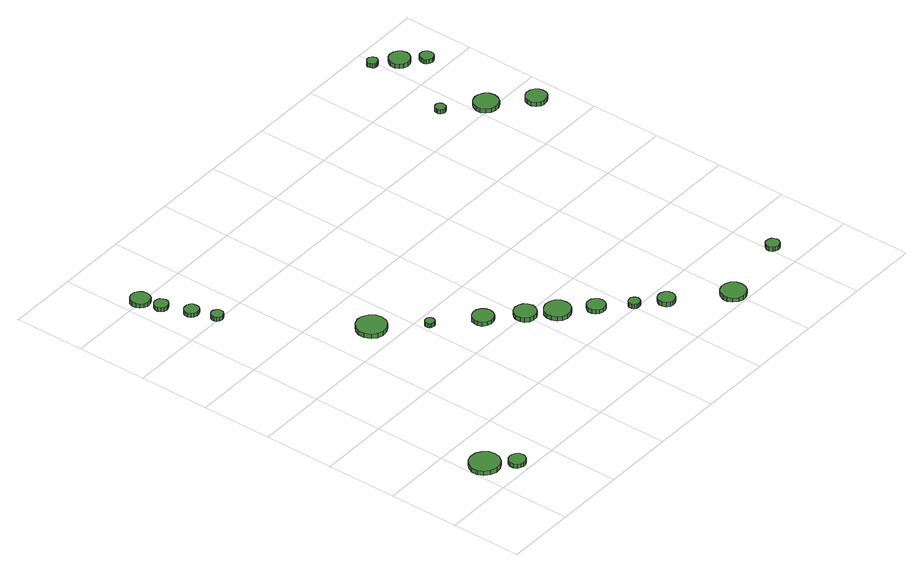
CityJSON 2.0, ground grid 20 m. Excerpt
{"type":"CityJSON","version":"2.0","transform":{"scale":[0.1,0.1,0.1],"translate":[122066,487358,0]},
"CityObjects":{
"tree1":{"type":"SolitaryVegetationObject","attributes":{"function":"something"},"geometry":[{"type":"MultiSurface","lod":"1","boundaries":[[[0,1,2,3,4,5,6,7,8,9,10,11,12,13,14]],[[15,16,17,18,19,20,21,22,23,24,25,26,27,28,29]],[[0,29,28,1]],[[1,28,27,2]],[[2,27,26,3]],[[3,26,25,4]],[[4,25,24,5]],[[5,24,23,6]],[[6,23,22,7]],[[7,22,21,8]],[[8,21,20,9]],[[9,20,19,10]],[[10,19,18,11]],[[11,18,17,12]],[[12,17,16,13]],[[13,16,15,14]],[[14,15,29,0]]]}]},
"tree2":{"type":"SolitaryVegetationObject","attributes":{"function":"something"},"geometry":[{"type":"MultiSurface","lod":"1","boundaries":[[[30,31,32,33,34,35,36,37,38,39,40,41,42,43,44]],[[45,46,47,48,49,50,51,52,53,54,55,56,57,58,59]],[[30,59,58,31]],[[31,58,57,32]],[[32,57,56,33]],[[33,56,55,34]],[[34,55,54,35]],[[35,54,53,36]],[[36,53,52,37]],[[37,52,51,38]],[[38,51,50,39]],[[39,50,49,40]],[[40,49,48,41]],[[41,48,47,42]],[[42,47,46,43]],[[43,46,45,44]],[[44,45,59,30]]]}]},
"tree3":{"type":"SolitaryVegetationObject","attributes":{"function":"something"},"geometry":[{"type":"MultiSurface","lod":"1","boundaries":[[[60,61,62,63,64,65,66,67,68,69,70,71,72,73,74]],[[75,76,77,78,79,80,81,82,83,84,85,86,87,88,89]],[[60,89,88,61]],[[61,88,87,62]],[[62,87,86,63]],[[63,86,85,64]],[[64,85,84,65]],[[65,84,83,66]],[[66,83,82,67]],[[67,82,81,68]],[[68,81,80,69]],[[69,80,79,70]],[[70,79,78,71]],[[71,78,77,72]],[[72,77,76,73]],[[73,76,75,74]],[[74,75,89,60]]]}]},
"tree4":{"type":"SolitaryVegetationObject","attributes":{"function":"something"},"geometry":[{"type":"MultiSurface","lod":"1","boundaries":[[[90,91,92,93,94,95,96,97,98,99,100,101,102,103,104]],[[105,106,107,108,109,110,111,112,113,114,115,116,117,118,119]],[[90,119,118,91]],[[91,118,117,92]],[[92,117,116,93]],[[93,116,115,94]],[[94,115,114,95]],[[95,114,113,96]],[[96,113,112,97]],[[97,112,111,98]],[[98,111,110,99]],[[99,110,109,100]],[[100,109,108,101]],[[101,108,107,102]],[[102,107,106,103]],[[103,106,105,104]],[[104,105,119,90]]]}]},
"tree5":{"type":"SolitaryVegetationObject","attributes":{"function":"something"},"geometry":[{"type":"MultiSurface","lod":"1","boundaries":[[[120,121,122,123,124,125,126,127,128,129,130,131,132,133,134]],[[135,136,137,138,139,140,141,142,143,144,145,146,147,148,149]],[[120,149,148,121]],[[121,148,147,122]],[[122,147,146,123]],[[123,146,145,124]],[[124,145,144,125]],[[125,144,143,126]],[[126,143,142,127]],[[127,142,141,128]],[[128,141,140,129]],[[129,140,139,130]],[[130,139,138,131]],[[131,138,137,132]],[[132,137,136,133]],[[133,136,135,134]],[[134,135,149,120]]]}]},
"tree6":{"type":"SolitaryVegetationObject","attributes":{"function":"something"},"geometry":[{"type":"MultiSurface","lod":"1","boundaries":[[[150,151,152,153,154,155,156,157,158,159,160,161,162,163,164]],[[165,166,167,168,169,170,171,172,173,174,175,176,177,178,179]],[[150,179,178,151]],[[151,178,177,152]],[[152,177,176,153]],[[153,176,175,154]],[[154,175,174,155]],[[155,174,173,156]],[[156,173,172,157]],[[157,172,171,158]],[[158,171,170,159]],[[159,170,169,160]],[[160,169,168,161]],[[161,168,167,162]],[[162,167,166,163]],[[163,166,165,164]],[[164,165,179,150]]]}]},
"tree7":{"type":"SolitaryVegetationObject","attributes":{"function":"something"},"geometry":[{"type":"MultiSurface","lod":"1","boundaries":[[[180,181,182,183,184,185,186,187,188,189,190,191,192,193,194]],[[195,196,197,198,199,200,201,202,203,204,205,206,207,208,209]],[[180,209,208,181]],[[181,208,207,182]],[[182,207,206,183]],[[183,206,205,184]],[[184,205,204,185]],[[185,204,203,186]],[[186,203,202,187]],[[187,202,201,188]],[[188,201,200,189]],[[189,200,199,190]],[[190,199,198,191]],[[191,198,197,192]],[[192,197,196,193]],[[193,196,195,194]],[[194,195,209,180]]]}]},
"tree8":{"type":"SolitaryVegetationObject","attributes":{"function":"something"},"geometry":[{"type":"MultiSurface","lod":"1","boundaries":[[[210,211,212,213,214,215,216,217,218,219,220,221,222,223,224]],[[225,226,227,228,229,230,231,232,233,234,235,236,237,238,239]],[[210,239,238,211]],[[211,238,237,212]],[[212,237,236,213]],[[213,236,235,214]],[[214,235,234,215]],[[215,234,233,216]],[[216,233,232,217]],[[217,232,231,218]],[[218,231,230,219]],[[219,230,229,220]],[[220,229,228,221]],[[221,228,227,222]],[[222,227,226,223]],[[223,226,225,224]],[[224,225,239,210]]]}]},
"tree9":{"type":"SolitaryVegetationObject","attributes":{"function":"something"},"geometry":[{"type":"MultiSurface","lod":"1","boundaries":[[[240,241,242,243,244,245,246,247,248,249,250,251,252,253,254]],[[255,256,257,258,259,260,261,262,263,264,265,266,267,268,269]],[[240,269,268,241]],[[241,268,267,242]],[[242,267,266,243]],[[243,266,265,244]],[[244,265,264,245]],[[245,264,263,246]],[[246,263,262,247]],[[247,262,261,248]],[[248,261,260,249]],[[249,260,259,250]],[[250,259,258,251]],[[251,258,257,252]],[[252,257,256,253]],[[253,256,255,254]],[[254,255,269,240]]]}]},
"tree10":{"type":"SolitaryVegetationObject","attributes":{"function":"something"},"geometry":[{"type":"MultiSurface","lod":"1","boundaries":[[[270,271,272,273,274,275,276,277,278,279,280,281,282,283,284]],[[285,286,287,288,289,290,291,292,293,294,295,296,297,298,299]],[[270,299,298,271]],[[271,298,297,272]],[[272,297,296,273]],[[273,296,295,274]],[[274,295,294,275]],[[275,294,293,276]],[[276,293,292,277]],[[277,292,291,278]],[[278,291,290,279]],[[279,290,289,280]],[[280,289,288,281]],[[281,288,287,282]],[[282,287,286,283]],[[283,286,285,284]],[[284,285,299,270]]]}]},
"tree11":{"type":"SolitaryVegetationObject","attributes":{"function":"something"},"geometry":[{"type":"MultiSurface","lod":"1","boundaries":[[[300,301,302,303,304,305,306,307,308,309,310,311,312,313,314]],[[315,316,317,318,319,320,321,322,323,324,325,326,327,328,329]],[[300,329,328,301]],[[301,328,327,302]],[[302,327,326,303]],[[303,326,325,304]],[[304,325,324,305]],[[305,324,323,306]],[[306,323,322,307]],[[307,322,321,308]],[[308,321,320,309]],[[309,320,319,310]],[[310,319,318,311]],[[311,318,317,312]],[[312,317,316,313]],[[313,316,315,314]],[[314,315,329,300]]]}]},
"tree12":{"type":"SolitaryVegetationObject","attributes":{"function":"something"},"geometry":[{"type":"MultiSurface","lod":"1","boundaries":[[[330,331,332,333,334,335,336,337,338,339,340,341,342,343,344]],[[345,346,347,348,349,350,351,352,353,354,355,356,357,358,359]],[[330,359,358,331]],[[331,358,357,332]],[[332,357,356,333]],[[333,356,355,334]],[[334,355,354,335]],[[335,354,353,336]],[[336,353,352,337]],[[337,352,351,338]],[[338,351,350,339]],[[339,350,349,340]],[[340,349,348,341]],[[341,348,347,342]],[[342,347,346,343]],[[343,346,345,344]],[[344,345,359,330]]]}]},
"tree13":{"type":"SolitaryVegetationObject","attributes":{"function":"something"},"geometry":[{"type":"MultiSurface","lod":"1","boundaries":[[[360,361,362,363,364,365,366,367,368,369,370,371,372,373,374]],[[375,376,377,378,379,380,381,382,383,384,385,386,387,388,389]],[[360,389,388,361]],[[361,388,387,362]],[[362,387,386,363]],[[363,386,385,364]],[[364,385,384,365]],[[365,384,383,366]],[[366,383,382,367]],[[367,382,381,368]],[[368,381,380,369]],[[369,380,379,370]],[[370,379,378,371]],[[371,378,377,372]],[[372,377,376,373]],[[373,376,375,374]],[[374,375,389,360]]]}]},
"tree14":{"type":"SolitaryVegetationObject","attributes":{"function":"something"},"geometry":[{"type":"MultiSurface","lod":"1","boundaries":[[[390,391,392,393,394,395,396,397,398,399,400,401,402,403,404]],[[405,406,407,408,409,410,411,412,413,414,415,416,417,418,419]],[[390,419,418,391]],[[391,418,417,392]],[[392,417,416,393]],[[393,416,415,394]],[[394,415,414,395]],[[395,414,413,396]],[[396,413,412,397]],[[397,412,411,398]],[[398,411,410,399]],[[399,410,409,400]],[[400,409,408,401]],[[401,408,407,402]],[[402,407,406,403]],[[403,406,405,404]],[[404,405,419,390]]]}]},
"tree15":{"type":"SolitaryVegetationObject","attributes":{"function":"something"},"geometry":[{"type":"MultiSurface","lod":"1","boundaries":[[[420,421,422,423,424,425,426,427,428,429,430,431,432,433,434]],[[435,436,437,438,439,440,441,442,443,444,445,446,447,448,449]],[[420,449,448,421]],[[421,448,447,422]],[[422,447,446,423]],[[423,446,445,424]],[[424,445,444,425]],[[425,444,443,426]],[[426,443,442,427]],[[427,442,441,428]],[[428,441,440,429]],[[429,440,439,430]],[[430,439,438,431]],[[431,438,437,432]],[[432,437,436,433]],[[433,436,435,434]],[[434,435,449,420]]]}]},
"tree16":{"type":"SolitaryVegetationObject","attributes":{"function":"something"},"geometry":[{"type":"MultiSurface","lod":"1","boundaries":[[[450,451,452,453,454,455,456,457,458,459,460,461,462,463,464]],[[465,466,467,468,469,470,471,472,473,474,475,476,477,478,479]],[[450,479,478,451]],[[451,478,477,452]],[[452,477,476,453]],[[453,476,475,454]],[[454,475,474,455]],[[455,474,473,456]],[[456,473,472,457]],[[457,472,471,458]],[[458,471,470,459]],[[459,470,469,460]],[[460,469,468,461]],[[461,468,467,462]],[[462,467,466,463]],[[463,466,465,464]],[[464,465,479,450]]]}]},
"tree17":{"type":"SolitaryVegetationObject","attributes":{"function":"something"},"geometry":[{"type":"MultiSurface","lod":"1","boundaries":[[[480,481,482,483,484,485,486,487,488,489,490,491,492,493,494]],[[495,496,497,498,499,500,501,502,503,504,505,506,507,508,509]],[[480,509,508,481]],[[481,508,507,482]],[[482,507,506,483]],[[483,506,505,484]],[[484,505,504,485]],[[485,504,503,486]],[[486,503,502,487]],[[487,502,501,488]],[[488,501,500,489]],[[489,500,499,490]],[[490,499,498,491]],[[491,498,497,492]],[[492,497,496,493]],[[493,496,495,494]],[[494,495,509,480]]]}]},
"tree18":{"type":"SolitaryVegetationObject","attributes":{"function":"something"},"geometry":[{"type":"MultiSurface","lod":"1","boundaries":[[[510,511,512,513,514,515,516,517,518,519,520,521,522,523,524]],[[525,526,527,528,529,530,531,532,533,534,535,536,537,538,539]],[[510,539,538,511]],[[511,538,537,512]],[[512,537,536,513]],[[513,536,535,514]],[[514,535,534,515]],[[515,534,533,516]],[[516,533,532,517]],[[517,532,531,518]],[[518,531,530,519]],[[519,530,529,520]],[[520,529,528,521]],[[521,528,527,522]],[[522,527,526,523]],[[523,526,525,524]],[[524,525,539,510]]]}]},
"tree19":{"type":"SolitaryVegetationObject","attributes":{"function":"something"},"geometry":[{"type":"MultiSurface","lod":"1","boundaries":[[[540,541,542,543,544,545,546,547,548,549,550,551,552,553,554]],[[555,556,557,558,559,560,561,562,563,564,565,566,567,568,569]],[[540,569,568,541]],[[541,568,567,542]],[[542,567,566,543]],[[543,566,565,544]],[[544,565,564,545]],[[545,564,563,546]],[[546,563,562,547]],[[547,562,561,548]],[[548,561,560,549]],[[549,560,559,550]],[[550,559,558,551]],[[551,558,557,552]],[[552,557,556,553]],[[553,556,555,554]],[[554,555,569,540]]]}]},
"tree20":{"type":"SolitaryVegetationObject","attributes":{"function":"something"},"geometry":[{"type":"MultiSurface","lod":"1","boundaries":[[[570,571,572,573,574,575,576,577,578,579,580,581,582,583,584]],[[585,586,587,588,589,590,591,592,593,594,595,596,597,598,599]],[[570,599,598,571]],[[571,598,597,572]],[[572,597,596,573]],[[573,596,595,574]],[[574,595,594,575]],[[575,594,593,576]],[[576,593,592,577]],[[577,592,591,578]],[[578,591,590,579]],[[579,590,589,580]],[[580,589,588,581]],[[581,588,587,582]],[[582,587,586,583]],[[583,586,585,584]],[[584,585,599,570]]]}]},
"tree21":{"type":"SolitaryVegetationObject","attributes":{"function":"something"},"geometry":[{"type":"MultiSurface","lod":"1","boundaries":[[[600,601,602,603,604,605,606,607,608,609,610,611,612,613,614]],[[615,616,617,618,619,620,621,622,623,624,625,626,627,628,629]],[[600,629,628,601]],[[601,628,627,602]],[[602,627,626,603]],[[603,626,625,604]],[[604,625,624,605]],[[605,624,623,606]],[[606,623,622,607]],[[607,622,621,608]],[[608,621,620,609]],[[609,620,619,610]],[[610,619,618,611]],[[611,618,617,612]],[[612,617,616,613]],[[613,616,615,614]],[[614,615,629,600]]]}]},
"tree22":{"type":"SolitaryVegetationObject","attributes":{"function":"something"},"geometry":[{"type":"MultiSurface","lod":"1","boundaries":[[[630,631,632,633,634,635,636,637,638,639,640,641,642,643,644]],[[645,646,647,648,649,650,651,652,653,654,655,656,657,658,659]],[[630,659,658,631]],[[631,658,657,632]],[[632,657,656,633]],[[633,656,655,634]],[[634,655,654,635]],[[635,654,653,636]],[[636,653,652,637]],[[637,652,651,638]],[[638,651,650,639]],[[639,650,649,640]],[[640,649,648,641]],[[641,648,647,642]],[[642,647,646,643]],[[643,646,645,644]],[[644,645,659,630]]]}]}
},
"vertices":[
[85,92,17],[82,109,17],[71,123,17],[56,132,17],[39,134,17],[22,129,17],[9,117,17],[2,101,17],[2,84,17],[9,68,17],[22,56,17],[39,51,17],[56,53,17],[71,61,17],[82,75,17],[82,75,4],[71,61,4],[56,53,4],[39,51,4],[22,56,4],[9,68,4],[2,84,4],[2,101,4],[9,117,4],[22,129,4],[39,134,4],[56,132,4],[71,123,4],[82,109,4],[85,92,4],
[128,35,15],[126,45,15],[120,53,15],[111,57,15],[102,58,15],[93,55,15],[85,49,15],[81,40,15],[81,30,15],[85,21,15],[93,15,15],[102,12,15],[111,13,15],[120,18,15],[126,26,15],[126,26,3],[120,18,3],[111,13,3],[102,12,3],[93,15,3],[85,21,3],[81,30,3],[81,40,3],[85,49,3],[93,55,3],[102,58,3],[111,57,3],[120,53,3],[126,45,3],[128,35,3],
[83,1147,14],[81,1155,14],[76,1162,14],[69,1166,14],[61,1166,14],[54,1164,14],[48,1159,14],[44,1151,14],[44,1143,14],[48,1136,14],[54,1130,14],[61,1128,14],[69,1129,14],[76,1133,14],[81,1139,14],[81,1139,2],[76,1133,2],[69,1129,2],[61,1128,2],[54,1130,2],[48,1136,2],[44,1143,2],[44,1151,2],[48,1159,2],[54,1164,2],[61,1166,2],[69,1166,2],[76,1162,2],[81,1155,2],[83,1147,2],
[74,1202,15],[72,1213,15],[66,1222,15],[56,1228,15],[44,1229,15],[34,1225,15],[25,1218,15],[21,1207,15],[21,1196,15],[25,1186,15],[34,1178,15],[44,1175,15],[56,1176,15],[66,1182,15],[72,1191,15],[72,1191,3],[66,1182,3],[56,1176,3],[44,1175,3],[34,1178,3],[25,1186,3],[21,1196,3],[21,1207,3],[25,1218,3],[34,1225,3],[44,1229,3],[56,1228,3],[66,1222,3],[72,1213,3],[74,1202,3],
[112,1072,14],[111,1081,14],[106,1087,14],[98,1092,14],[90,1092,14],[82,1090,14],[76,1084,14],[72,1077,14],[72,1068,14],[76,1060,14],[82,1055,14],[90,1052,14],[98,1053,14],[106,1057,14],[111,1064,14],[111,1064,2],[106,1057,2],[98,1053,2],[90,1052,2],[82,1055,2],[76,1060,2],[72,1068,2],[72,1077,2],[76,1084,2],[82,1090,2],[90,1092,2],[98,1092,2],[106,1087,2],[111,1081,2],[112,1072,2],
[134,1009,14],[132,1016,14],[128,1021,14],[122,1025,14],[115,1026,14],[108,1023,14],[103,1019,14],[100,1012,14],[100,1005,14],[103,999,14],[108,994,14],[115,992,14],[122,993,14],[128,996,14],[132,1002,14],[132,1002,2],[128,996,2],[122,993,2],[115,992,2],[108,994,2],[103,999,2],[100,1005,2],[100,1012,2],[103,1019,2],[108,1023,2],[115,1026,2],[122,1025,2],[128,1021,2],[132,1016,2],[134,1009,2],
[355,667,21],[352,684,21],[341,698,21],[326,707,21],[309,709,21],[293,703,21],[280,692,21],[273,676,21],[273,658,21],[280,642,21],[293,631,21],[309,625,21],[326,627,21],[341,636,21],[352,650,21],[352,650,8],[341,636,8],[326,627,8],[309,625,8],[293,631,8],[280,642,8],[273,658,8],[273,676,8],[280,692,8],[293,703,8],[309,709,8],[326,707,8],[341,698,8],[352,684,8],[355,667,8],
[436,565,16],[435,570,16],[432,575,16],[427,578,16],[422,578,16],[416,576,16],[412,573,16],[410,568,16],[410,562,16],[412,557,16],[416,553,16],[422,552,16],[427,552,16],[432,555,16],[435,560,16],[435,560,3],[432,555,3],[427,552,3],[422,552,3],[416,553,3],[412,557,3],[410,562,3],[410,568,3],[412,573,3],[416,576,3],[422,578,3],[427,578,3],[432,575,3],[435,570,3],[436,565,3],
[553,473,15],[550,485,15],[543,495,15],[532,501,15],[520,502,15],[509,498,15],[499,490,15],[495,479,15],[495,467,15],[499,456,15],[509,448,15],[520,444,15],[532,445,15],[543,451,15],[550,461,15],[550,461,3],[543,451,3],[532,445,3],[520,444,3],[509,448,3],[499,456,3],[495,467,3],[495,479,3],[499,490,3],[509,498,3],[520,502,3],[532,501,3],[543,495,3],[550,485,3],[553,473,3],
[635,400,15],[632,413,15],[625,423,15],[614,429,15],[601,431,15],[589,427,15],[580,418,15],[575,407,15],[575,394,15],[580,382,15],[589,374,15],[601,370,15],[614,371,15],[625,377,15],[632,388,15],[632,388,2],[625,377,2],[614,371,2],[601,370,2],[589,374,2],[580,382,2],[575,394,2],[575,407,2],[580,418,2],[589,427,2],[601,431,2],[614,429,2],[625,423,2],[632,413,2],[635,400,2],
[700,343,14],[697,358,14],[688,370,14],[675,377,14],[660,379,14],[646,374,14],[635,364,14],[629,351,14],[629,336,14],[635,322,14],[646,312,14],[660,307,14],[675,309,14],[688,316,14],[697,328,14],[697,328,1],[688,316,1],[675,309,1],[660,307,1],[646,312,1],[635,322,1],[629,336,1],[629,351,1],[635,364,1],[646,374,1],[660,379,1],[675,377,1],[688,370,1],[697,358,1],[700,343,1],
[763,277,14],[761,287,14],[755,295,14],[746,301,14],[735,302,14],[725,299,14],[718,292,14],[713,282,14],[713,272,14],[718,262,14],[725,255,14],[735,252,14],[746,253,14],[755,258,14],[761,267,14],[761,267,2],[755,258,2],[746,253,2],[735,252,2],[725,255,2],[718,262,2],[713,272,2],[713,282,2],[718,292,2],[725,299,2],[735,302,2],[746,301,2],[755,295,2],[761,287,2],[763,277,2],
[825,210,14],[823,216,14],[820,221,14],[814,225,14],[807,225,14],[801,223,14],[796,219,14],[793,213,14],[793,206,14],[796,200,14],[801,196,14],[807,194,14],[814,195,14],[820,198,14],[823,203,14],[823,203,1],[820,198,1],[814,195,1],[807,194,1],[801,196,1],[796,200,1],[793,206,1],[793,213,1],[796,219,1],[801,223,1],[807,225,1],[814,225,1],[820,221,1],[823,216,1],[825,210,1],
[895,155,14],[893,164,14],[887,172,14],[878,177,14],[869,178,14],[859,175,14],[852,168,14],[848,160,14],[848,150,14],[852,141,14],[859,134,14],[869,131,14],[878,132,14],[887,137,14],[893,145,14],[893,145,1],[887,137,1],[878,132,1],[869,131,1],[859,134,1],[852,141,1],[848,150,1],[848,160,1],[852,168,1],[859,175,1],[869,178,1],[878,177,1],[887,172,1],[893,164,1],[895,155,1],
[1032,38,15],[1029,52,15],[1020,64,15],[1008,71,15],[993,73,15],[980,68,15],[969,59,15],[963,45,15],[963,31,15],[969,18,15],[980,8,15],[993,4,15],[1008,5,15],[1020,12,15],[1029,24,15],[1029,24,3],[1020,12,3],[1008,5,3],[993,4,3],[980,8,3],[969,18,3],[963,31,3],[963,45,3],[969,59,3],[980,68,3],[993,73,3],[1008,71,3],[1020,64,3],[1029,52,3],[1032,38,3],
[1233,81,16],[1231,89,16],[1227,95,16],[1220,99,16],[1212,100,16],[1204,98,16],[1199,92,16],[1195,85,16],[1195,77,16],[1199,70,16],[1204,65,16],[1212,62,16],[1220,63,16],[1227,67,16],[1231,74,16],[1231,74,3],[1227,67,3],[1220,63,3],[1212,62,3],[1204,65,3],[1199,70,3],[1195,77,3],[1195,85,3],[1199,92,3],[1204,98,3],[1212,100,3],[1220,99,3],[1227,95,3],[1231,89,3],[1233,81,3],
[1151,1089,24],[1150,1095,24],[1147,1100,24],[1141,1103,24],[1135,1103,24],[1130,1101,24],[1125,1097,24],[1123,1092,24],[1123,1086,24],[1125,1080,24],[1130,1076,24],[1135,1074,24],[1141,1075,24],[1147,1078,24],[1150,1083,24],[1150,1083,11],[1147,1078,11],[1141,1075,11],[1135,1074,11],[1130,1076,11],[1125,1080,11],[1123,1086,11],[1123,1092,11],[1125,1097,11],[1130,1101,11],[1135,1103,11],[1141,1103,11],[1147,1100,11],[1150,1095,11],[1151,1089,11],
[1260,1011,24],[1257,1025,24],[1249,1036,24],[1237,1043,24],[1223,1045,24],[1209,1041,24],[1199,1031,24],[1193,1018,24],[1193,1004,24],[1199,992,24],[1209,982,24],[1223,978,24],[1237,979,24],[1249,986,24],[1257,998,24],[1257,998,11],[1249,986,11],[1237,979,11],[1223,978,11],[1209,982,11],[1199,992,11],[1193,1004,11],[1193,1018,11],[1199,1031,11],[1209,1041,11],[1223,1045,11],[1237,1043,11],[1249,1036,11],[1257,1025,11],[1260,1011,11],
[1197,1342,25],[1195,1348,25],[1192,1353,25],[1186,1357,25],[1180,1357,25],[1174,1355,25],[1169,1351,25],[1167,1345,25],[1167,1339,25],[1169,1333,25],[1174,1329,25],[1180,1327,25],[1186,1328,25],[1192,1331,25],[1195,1336,25],[1195,1336,12],[1192,1331,12],[1186,1328,12],[1180,1327,12],[1174,1329,12],[1169,1333,12],[1167,1339,12],[1167,1345,12],[1169,1351,12],[1174,1355,12],[1180,1357,12],[1186,1357,12],[1192,1353,12],[1195,1348,12],[1197,1342,12],
[1351,925,24],[1349,937,24],[1342,946,24],[1331,952,24],[1319,954,24],[1308,950,24],[1299,942,24],[1294,931,24],[1294,919,24],[1299,908,24],[1308,900,24],[1319,897,24],[1331,898,24],[1342,904,24],[1349,913,24],[1349,913,11],[1342,904,11],[1331,898,11],[1319,897,11],[1308,900,11],[1299,908,11],[1294,919,11],[1294,931,11],[1299,942,11],[1308,950,11],[1319,954,11],[1331,952,11],[1342,946,11],[1349,937,11],[1351,925,11],
[1262,1295,25],[1259,1307,25],[1252,1316,25],[1242,1322,25],[1230,1324,25],[1219,1320,25],[1210,1312,25],[1205,1301,25],[1205,1289,25],[1210,1278,25],[1219,1270,25],[1230,1267,25],[1242,1268,25],[1252,1274,25],[1259,1283,25],[1259,1283,12],[1252,1274,12],[1242,1268,12],[1230,1267,12],[1219,1270,12],[1210,1278,12],[1205,1289,12],[1205,1301,12],[1210,1312,12],[1219,1320,12],[1230,1324,12],[1242,1322,12],[1252,1316,12],[1259,1307,12],[1262,1295,12],
[1302,1247,25],[1300,1255,25],[1296,1261,25],[1289,1265,25],[1281,1266,25],[1274,1263,25],[1268,1258,25],[1265,1251,25],[1265,1243,25],[1268,1236,25],[1274,1231,25],[1281,1228,25],[1289,1229,25],[1296,1233,25],[1300,1239,25],[1300,1239,12],[1296,1233,12],[1289,1229,12],[1281,1228,12],[1274,1231,12],[1268,1236,12],[1265,1243,12],[1265,1251,12],[1268,1258,12],[1274,1263,12],[1281,1266,12],[1289,1265,12],[1296,1261,12],[1300,1255,12],[1302,1247,12]
]}
